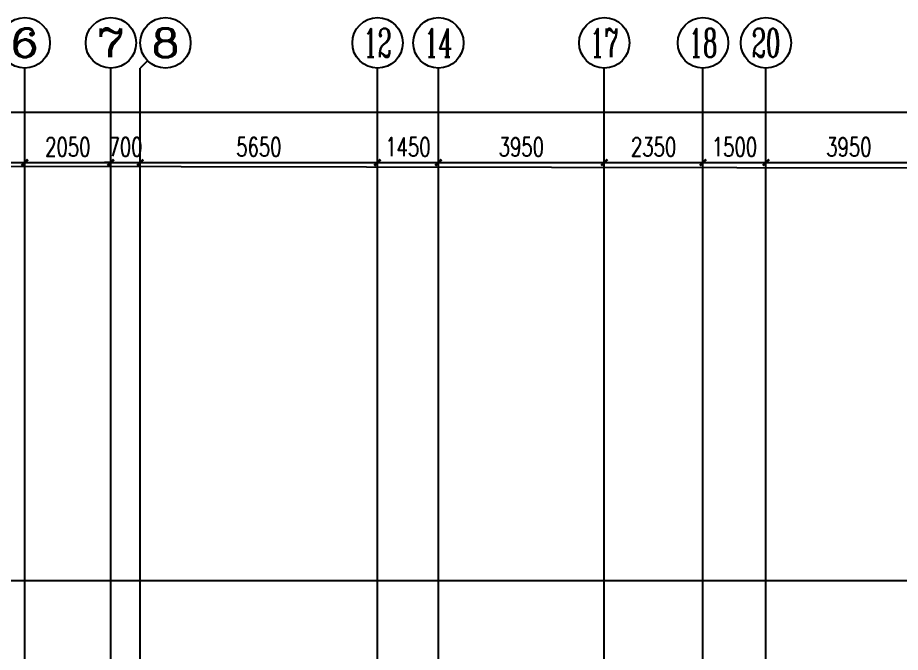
# Model space of a CAD drawing. Extents: x 369444 to 684549, y -549309 to 575337.
# Drawn here: x 397205 to 418224, y 468795 to 483905 of the extents above; entities that cross this region are included whole.
import ezdxf
from ezdxf.enums import TextEntityAlignment as Align

# ---------------------------------------------------------------- set-up
doc = ezdxf.new("R2010")
doc.units = 0
doc.header["$LTSCALE"] = 1000
doc.header["$MEASUREMENT"] = 0
for name, color, linetype in [('AXIS', 3, 'Continuous'), ('AXIS_TEXT', 7, 'Continuous'), ('DOTE', 1, 'Continuous')]:
    doc.layers.add(name, color=color, linetype=linetype)
doc.layers.add('不要动图层', color=140, linetype='Continuous', plot=False)
doc.styles.add('_TCH_AXIS', font='COMPLEX', dxfattribs={"bigfont": 'GBCBIG'})
doc.styles.add('_TCH_DIM_T3', font='SIMPLEX', dxfattribs={"width": 0.705882, "bigfont": 'GBCBIG'})
doc.styles.add('COMPLEX', font='COMPLEX')
doc.dimstyles.new('_TCH_ARCH&&150', dxfattribs={"dimtxt": 446.25, "dimasz": 150, "dimexe": 375, "dimexo": 450, "dimgap": 150, "dimtad": 1, "dimdec": 0, "dimzin": 0, "dimdsep": 46, "dimtxsty": '_TCH_DIM_T3', "dimblk": 'ARCHTICK', "dimcen": 0.09, "dimclrt": 7, "dimazin": 2, "dimtfac": 1, "dimtdec": 0, "dimtix": 1, "dimtmove": 2, "dimatfit": 3, "dimfxl": 0, "dimtolj": 1, "dimtzin": 0, "dimarcsym": 0})

# ---------------------------------------------------------------- blocks, each defined once
blk = doc.blocks.new('_ArchTick')
at = {"color": 0, "linetype": 'ByBlock', "const_width": 0.4}
blk.add_lwpolyline([(-0.5, -0.5), (0.5, 0.5)], dxfattribs=at)
blk = doc.blocks.new('*D1120')
at = {"layer": 'AXIS', "color": 0, "lineweight": -2, "transparency": 16777216}
for p, q in [((395124, 477155), (395124, 480830)), ((397374, 477155), (397374, 480830)), ((395124, 480455), (397374, 480455))]:
    blk.add_line(p, q, dxfattribs=at)
at = {"layer": 'Defpoints', "color": 0, "transparency": 16777216}
for p in [(397374, 480455), (395124, 476705), (397374, 476705)]:
    blk.add_point(p, dxfattribs=at)
at = {"layer": 'AXIS', "color": 0, "lineweight": -2, "transparency": 16777216, "xscale": 150, "yscale": 150, "zscale": 150, "rotation": 180}
blk.add_blockref('_ArchTick', (395124, 480455), dxfattribs=at)
at = {"layer": 'AXIS', "color": 0, "lineweight": -2, "transparency": 16777216, "xscale": 150, "yscale": 150, "zscale": 150}
blk.add_blockref('_ArchTick', (397374, 480455), dxfattribs=at)
at = {"layer": 'AXIS', "color": 7, "lineweight": -2, "transparency": 16777216, "insert": (396249, 480828), "char_height": 446.2, "attachment_point": 5, "style": '_TCH_DIM_T3'}
blk.add_mtext('\\A1;2250', dxfattribs=at)
blk = doc.blocks.new('*D1121')
at = {"layer": 'AXIS', "color": 0, "lineweight": -2, "transparency": 16777216}
for p, q in [((397374, 477155), (397374, 480830)), ((399424, 477155), (399424, 480830)), ((397374, 480455), (399424, 480455))]:
    blk.add_line(p, q, dxfattribs=at)
at = {"layer": 'Defpoints', "color": 0, "transparency": 16777216}
for p in [(399424, 480455), (397374, 476705), (399424, 476705)]:
    blk.add_point(p, dxfattribs=at)
at = {"layer": 'AXIS', "color": 0, "lineweight": -2, "transparency": 16777216, "xscale": 150, "yscale": 150, "zscale": 150, "rotation": 180}
blk.add_blockref('_ArchTick', (397374, 480455), dxfattribs=at)
at = {"layer": 'AXIS', "color": 0, "lineweight": -2, "transparency": 16777216, "xscale": 150, "yscale": 150, "zscale": 150}
blk.add_blockref('_ArchTick', (399424, 480455), dxfattribs=at)
at = {"layer": 'AXIS', "color": 7, "lineweight": -2, "transparency": 16777216, "insert": (398399, 480828), "char_height": 446.2, "attachment_point": 5, "style": '_TCH_DIM_T3'}
blk.add_mtext('\\A1;2050', dxfattribs=at)
blk = doc.blocks.new('*D1122')
at = {"layer": 'AXIS', "color": 0, "lineweight": -2, "transparency": 16777216}
for p, q in [((399424, 477155), (399424, 480830)), ((400124, 477155), (400124, 480830)), ((399424, 480455), (399274, 480455)), ((399424, 480455), (400124, 480455)), ((400124, 480455), (400274, 480455))]:
    blk.add_line(p, q, dxfattribs=at)
at = {"layer": 'Defpoints', "color": 0, "transparency": 16777216}
for p in [(400124, 480455), (399424, 476705), (400124, 476705)]:
    blk.add_point(p, dxfattribs=at)
at = {"layer": 'AXIS', "color": 0, "lineweight": -2, "transparency": 16777216, "xscale": 150, "yscale": 150, "zscale": 150}
blk.add_blockref('_ArchTick', (399424, 480455), dxfattribs=at)
at = {"layer": 'AXIS', "color": 0, "lineweight": -2, "transparency": 16777216, "xscale": 150, "yscale": 150, "zscale": 150, "rotation": 180}
blk.add_blockref('_ArchTick', (400124, 480455), dxfattribs=at)
at = {"layer": 'AXIS', "color": 7, "lineweight": -2, "transparency": 16777216, "insert": (399774, 480828), "char_height": 446.2, "attachment_point": 5, "style": '_TCH_DIM_T3'}
blk.add_mtext('\\A1;700', dxfattribs=at)
blk = doc.blocks.new('*D1123')
at = {"layer": 'AXIS', "color": 0, "lineweight": -2, "transparency": 16777216}
for p, q in [((400124, 477155), (400124, 480830)), ((405774, 477155), (405774, 480830)), ((400124, 480455), (405774, 480455))]:
    blk.add_line(p, q, dxfattribs=at)
at = {"layer": 'Defpoints', "color": 0, "transparency": 16777216}
for p in [(405774, 480455), (400124, 476705), (405774, 476705)]:
    blk.add_point(p, dxfattribs=at)
at = {"layer": 'AXIS', "color": 0, "lineweight": -2, "transparency": 16777216, "xscale": 150, "yscale": 150, "zscale": 150, "rotation": 180}
blk.add_blockref('_ArchTick', (400124, 480455), dxfattribs=at)
at = {"layer": 'AXIS', "color": 0, "lineweight": -2, "transparency": 16777216, "xscale": 150, "yscale": 150, "zscale": 150}
blk.add_blockref('_ArchTick', (405774, 480455), dxfattribs=at)
at = {"layer": 'AXIS', "color": 7, "lineweight": -2, "transparency": 16777216, "insert": (402949, 480828), "char_height": 446.2, "attachment_point": 5, "style": '_TCH_DIM_T3'}
blk.add_mtext('\\A1;5650', dxfattribs=at)
blk = doc.blocks.new('*D1124')
at = {"layer": 'AXIS', "color": 0, "lineweight": -2, "transparency": 16777216}
for p, q in [((405774, 477155), (405774, 480830)), ((407224, 477155), (407224, 480830)), ((405774, 480455), (407224, 480455))]:
    blk.add_line(p, q, dxfattribs=at)
at = {"layer": 'Defpoints', "color": 0, "transparency": 16777216}
for p in [(407224, 480455), (405774, 476705), (407224, 476705)]:
    blk.add_point(p, dxfattribs=at)
at = {"layer": 'AXIS', "color": 0, "lineweight": -2, "transparency": 16777216, "xscale": 150, "yscale": 150, "zscale": 150, "rotation": 180}
blk.add_blockref('_ArchTick', (405774, 480455), dxfattribs=at)
at = {"layer": 'AXIS', "color": 0, "lineweight": -2, "transparency": 16777216, "xscale": 150, "yscale": 150, "zscale": 150}
blk.add_blockref('_ArchTick', (407224, 480455), dxfattribs=at)
at = {"layer": 'AXIS', "color": 7, "lineweight": -2, "transparency": 16777216, "insert": (406499, 480828), "char_height": 446.2, "attachment_point": 5, "style": '_TCH_DIM_T3'}
blk.add_mtext('\\A1;1450', dxfattribs=at)
blk = doc.blocks.new('*D1125')
at = {"layer": 'AXIS', "color": 0, "lineweight": -2, "transparency": 16777216}
for p, q in [((407224, 477155), (407224, 480830)), ((411174, 477155), (411174, 480830)), ((407224, 480455), (411174, 480455))]:
    blk.add_line(p, q, dxfattribs=at)
at = {"layer": 'Defpoints', "color": 0, "transparency": 16777216}
for p in [(411174, 480455), (407224, 476705), (411174, 476705)]:
    blk.add_point(p, dxfattribs=at)
at = {"layer": 'AXIS', "color": 0, "lineweight": -2, "transparency": 16777216, "xscale": 150, "yscale": 150, "zscale": 150, "rotation": 180}
blk.add_blockref('_ArchTick', (407224, 480455), dxfattribs=at)
at = {"layer": 'AXIS', "color": 0, "lineweight": -2, "transparency": 16777216, "xscale": 150, "yscale": 150, "zscale": 150}
blk.add_blockref('_ArchTick', (411174, 480455), dxfattribs=at)
at = {"layer": 'AXIS', "color": 7, "lineweight": -2, "transparency": 16777216, "insert": (409199, 480828), "char_height": 446.2, "attachment_point": 5, "style": '_TCH_DIM_T3'}
blk.add_mtext('\\A1;3950', dxfattribs=at)
blk = doc.blocks.new('*D1126')
at = {"layer": 'AXIS', "color": 0, "lineweight": -2, "transparency": 16777216}
for p, q in [((411174, 477155), (411174, 480830)), ((413524, 477155), (413524, 480830)), ((411174, 480455), (413524, 480455))]:
    blk.add_line(p, q, dxfattribs=at)
at = {"layer": 'Defpoints', "color": 0, "transparency": 16777216}
for p in [(413524, 480455), (411174, 476705), (413524, 476705)]:
    blk.add_point(p, dxfattribs=at)
at = {"layer": 'AXIS', "color": 0, "lineweight": -2, "transparency": 16777216, "xscale": 150, "yscale": 150, "zscale": 150, "rotation": 180}
blk.add_blockref('_ArchTick', (411174, 480455), dxfattribs=at)
at = {"layer": 'AXIS', "color": 0, "lineweight": -2, "transparency": 16777216, "xscale": 150, "yscale": 150, "zscale": 150}
blk.add_blockref('_ArchTick', (413524, 480455), dxfattribs=at)
at = {"layer": 'AXIS', "color": 7, "lineweight": -2, "transparency": 16777216, "insert": (412349, 480828), "char_height": 446.2, "attachment_point": 5, "style": '_TCH_DIM_T3'}
blk.add_mtext('\\A1;2350', dxfattribs=at)
blk = doc.blocks.new('*D1127')
at = {"layer": 'AXIS', "color": 0, "lineweight": -2, "transparency": 16777216}
for p, q in [((413524, 477155), (413524, 480830)), ((415024, 477155), (415024, 480830)), ((413524, 480455), (415024, 480455))]:
    blk.add_line(p, q, dxfattribs=at)
at = {"layer": 'Defpoints', "color": 0, "transparency": 16777216}
for p in [(415024, 480455), (413524, 476705), (415024, 476705)]:
    blk.add_point(p, dxfattribs=at)
at = {"layer": 'AXIS', "color": 0, "lineweight": -2, "transparency": 16777216, "xscale": 150, "yscale": 150, "zscale": 150, "rotation": 180}
blk.add_blockref('_ArchTick', (413524, 480455), dxfattribs=at)
at = {"layer": 'AXIS', "color": 0, "lineweight": -2, "transparency": 16777216, "xscale": 150, "yscale": 150, "zscale": 150}
blk.add_blockref('_ArchTick', (415024, 480455), dxfattribs=at)
at = {"layer": 'AXIS', "color": 7, "lineweight": -2, "transparency": 16777216, "insert": (414274, 480828), "char_height": 446.2, "attachment_point": 5, "style": '_TCH_DIM_T3'}
blk.add_mtext('\\A1;1500', dxfattribs=at)
blk = doc.blocks.new('*D1128')
at = {"layer": 'AXIS', "color": 0, "lineweight": -2, "transparency": 16777216}
for p, q in [((415024, 477155), (415024, 480830)), ((418974, 477155), (418974, 480830)), ((415024, 480455), (418974, 480455))]:
    blk.add_line(p, q, dxfattribs=at)
at = {"layer": 'Defpoints', "color": 0, "transparency": 16777216}
for p in [(418974, 480455), (415024, 476705), (418974, 476705)]:
    blk.add_point(p, dxfattribs=at)
at = {"layer": 'AXIS', "color": 0, "lineweight": -2, "transparency": 16777216, "xscale": 150, "yscale": 150, "zscale": 150, "rotation": 180}
blk.add_blockref('_ArchTick', (415024, 480455), dxfattribs=at)
at = {"layer": 'AXIS', "color": 0, "lineweight": -2, "transparency": 16777216, "xscale": 150, "yscale": 150, "zscale": 150}
blk.add_blockref('_ArchTick', (418974, 480455), dxfattribs=at)
at = {"layer": 'AXIS', "color": 7, "lineweight": -2, "transparency": 16777216, "insert": (416999, 480828), "char_height": 446.2, "attachment_point": 5, "style": '_TCH_DIM_T3'}
blk.add_mtext('\\A1;3950', dxfattribs=at)
blk = doc.blocks.new('*D1302')
at = {"layer": 'AXIS', "color": 0, "lineweight": -2, "transparency": 16777216}
for p, q in [((380524, 477155), (380524, 482030)), ((614224, 477155), (614224, 482030)), ((380524, 481655), (614224, 481655))]:
    blk.add_line(p, q, dxfattribs=at)
at = {"layer": 'Defpoints', "color": 0, "transparency": 16777216}
for p in [(614224, 481655), (380524, 476705), (614224, 476705)]:
    blk.add_point(p, dxfattribs=at)
at = {"layer": 'AXIS', "color": 0, "lineweight": -2, "transparency": 16777216, "xscale": 150, "yscale": 150, "zscale": 150, "rotation": 180}
blk.add_blockref('_ArchTick', (380524, 481655), dxfattribs=at)
at = {"layer": 'AXIS', "color": 0, "lineweight": -2, "transparency": 16777216, "xscale": 150, "yscale": 150, "zscale": 150}
blk.add_blockref('_ArchTick', (614224, 481655), dxfattribs=at)
at = {"layer": 'AXIS', "color": 7, "lineweight": -2, "transparency": 16777216, "insert": (497374, 482028), "char_height": 446.2, "attachment_point": 5, "style": '_TCH_DIM_T3'}
blk.add_mtext('\\A1;233700', dxfattribs=at)
blk = doc.blocks.new('_AXISO')
blk.add_circle((0, 0), 0.5)
at = {"layer": 'AXIS_TEXT', "style": 'COMPLEX', "width": 1.041667}
blk.add_attdef('A', text='', height=0.56, dxfattribs=at).set_placement((-0.25, -0.28), (0.25, -0.28), align=Align.FIT)

msp = doc.modelspace()

# ---------------------------------------------------------------- linework, layer by layer
at = {"layer": 'AXIS'}
for p, q in [((400300.2, 482880.5), (400124.5, 482704.8)), ((397374.5, 476704.8), (397374.5, 482704.8)), ((399424.5, 476704.8), (399424.5, 482704.8)), ((400124.5, 476704.8), (400124.5, 482704.8)), ((405774.5, 476704.8), (405774.5, 482704.8)), ((407224.5, 476704.8), (407224.5, 482704.8)), ((411174.5, 476704.8), (411174.5, 482704.8)), ((413524.5, 476704.8), (413524.5, 482704.8)), ((415024.5, 476704.8), (415024.5, 482704.8))]:
    msp.add_line(p, q, dxfattribs=at)
at = {"layer": 'DOTE', "color": 8}
for p, q in [((397374.5, 59364.2), (397374.5, 476704.8)), ((399424.5, 261807), (399424.5, 476704.8)), ((400124.5, 261807), (400124.5, 476704.8)), ((405774.5, 59364.2), (405774.5, 476704.8)), ((407224.5, 261807), (407224.5, 476704.8)), ((411174.5, 261807), (411174.5, 476704.8)), ((413524.5, 59364.2), (413524.5, 476704.8)), ((415024.5, 261807), (415024.5, 476704.8))]:
    msp.add_line(p, q, dxfattribs=at)
at = {"layer": 'DOTE', "color": 8, "lineweight": -2}
msp.add_line((377844.4, 470507), (624570.9, 470507), dxfattribs=at)
at = {"layer": '不要动图层'}
msp.add_lwpolyline([(374141.4, 480401.6), (608632.4, 480035.6), (630599.4, 458002.6), (630103.6, 140971.4), (534606.6, 140971.5), (534606.6, 44667.5), (383961.4, 44901.6), (384134.4, 155731.6), (384114.4, 173450.6), (374190.4, 173466.6), (373839.4, 234426.6), (373748.4, 250410.6), (374011.4, 393904.6)], close=True, dxfattribs=at)

# ---------------------------------------------------------------- block references
at = {"layer": 'AXIS', "lineweight": -2}
ref = msp.add_blockref('_AXISO', (397374.5, 483304.8), dxfattribs=dict(at, xscale=1200, yscale=1200, zscale=1200))
ref.add_attrib('A', '6', dxfattribs={"layer": 'AXIS_TEXT', "lineweight": -2, "ltscale": 6, "height": 678.8, "style": '_TCH_AXIS', "width": 1.5}).set_placement((397035.1, 482965.4), (397713.9, 482965.4), align=Align.FIT)
ref = msp.add_blockref('_AXISO', (399424.5, 483304.8), dxfattribs=dict(at, xscale=1200, yscale=1200, zscale=1200))
ref.add_attrib('A', '7', dxfattribs={"layer": 'AXIS_TEXT', "lineweight": -2, "ltscale": 6, "height": 678.8, "style": '_TCH_AXIS', "width": 1.5}).set_placement((399085.1, 482965.4), (399763.9, 482965.4), align=Align.FIT)
ref = msp.add_blockref('_AXISO', (400724.5, 483304.8), dxfattribs=dict(at, xscale=1200, yscale=1200, zscale=1200))
ref.add_attrib('A', '8', dxfattribs={"layer": 'AXIS_TEXT', "lineweight": -2, "ltscale": 6, "height": 678.8, "style": '_TCH_AXIS', "width": 1.5}).set_placement((400385.1, 482965.4), (401063.9, 482965.4), align=Align.FIT)
ref = msp.add_blockref('_AXISO', (405774.5, 483304.8), dxfattribs=dict(at, xscale=1200, yscale=1200, zscale=1200))
ref.add_attrib('A', '12', dxfattribs={"layer": 'AXIS_TEXT', "lineweight": -2, "ltscale": 6, "height": 678.82, "style": '_TCH_AXIS', "width": 0.724138}).set_placement((405435.1, 482965.4), (406113.9, 482965.4), align=Align.FIT)
ref = msp.add_blockref('_AXISO', (407224.5, 483304.8), dxfattribs=dict(at, xscale=1200, yscale=1200, zscale=1200))
ref.add_attrib('A', '14', dxfattribs={"layer": 'AXIS_TEXT', "lineweight": -2, "ltscale": 6, "height": 678.82, "style": '_TCH_AXIS', "width": 0.677419}).set_placement((406885.1, 482965.4), (407563.9, 482965.4), align=Align.FIT)
ref = msp.add_blockref('_AXISO', (411174.5, 483304.8), dxfattribs=dict(at, xscale=1200, yscale=1200, zscale=1200))
ref.add_attrib('A', '17', dxfattribs={"layer": 'AXIS_TEXT', "lineweight": -2, "ltscale": 6, "height": 678.82, "style": '_TCH_AXIS', "width": 0.724138}).set_placement((410835.1, 482965.4), (411513.9, 482965.4), align=Align.FIT)
ref = msp.add_blockref('_AXISO', (413524.5, 483304.8), dxfattribs=dict(at, xscale=1200, yscale=1200, zscale=1200))
ref.add_attrib('A', '18', dxfattribs={"layer": 'AXIS_TEXT', "lineweight": -2, "ltscale": 6, "height": 678.82, "style": '_TCH_AXIS', "width": 0.724138}).set_placement((413185.1, 482965.4), (413863.9, 482965.4), align=Align.FIT)
ref = msp.add_blockref('_AXISO', (415024.5, 483304.8), dxfattribs=dict(at, xscale=1200, yscale=1200, zscale=1200))
ref.add_attrib('A', '20', dxfattribs={"layer": 'AXIS_TEXT', "lineweight": -2, "ltscale": 6, "height": 678.82, "style": '_TCH_AXIS', "width": 0.617647}).set_placement((414685.1, 482965.4), (415363.9, 482965.4), align=Align.FIT)

# ---------------------------------------------------------------- dimensions: what is measured, and where the dimension line sits
for p1, p2, distance, text, picture, middle in [((380524.5, 476704.8), (614224.5, 476704.8), 4950, '233700', '*D1302', (497374.5, 482027.9)), ((395124.5, 476704.8), (397374.5, 476704.8), 3750, '2250', '*D1120', (396249.5, 480827.9)), ((397374.5, 476704.8), (399424.5, 476704.8), 3750, '2050', '*D1121', (398399.5, 480827.9)), ((399424.5, 476704.8), (400124.5, 476704.8), 3750, '700', '*D1122', (399774.5, 480827.9)), ((400124.5, 476704.8), (405774.5, 476704.8), 3750, '5650', '*D1123', (402949.5, 480827.9)), ((405774.5, 476704.8), (407224.5, 476704.8), 3750, '1450', '*D1124', (406499.5, 480827.9)), ((407224.5, 476704.8), (411174.5, 476704.8), 3750, '3950', '*D1125', (409199.5, 480827.9)), ((411174.5, 476704.8), (413524.5, 476704.8), 3750, '2350', '*D1126', (412349.5, 480827.9)), ((413524.5, 476704.8), (415024.5, 476704.8), 3750, '1500', '*D1127', (414274.5, 480827.9)), ((415024.5, 476704.8), (418974.5, 476704.8), 3750, '3950', '*D1128', (416999.5, 480827.9))]:
    dim = msp.add_aligned_dim(p1=p1, p2=p2, distance=distance, text=text, dimstyle='_TCH_ARCH&&150', dxfattribs=at)
    dim.commit()
    dim.dimension.update_dxf_attribs({"geometry": picture, "text_midpoint": middle})

doc.saveas('drawing.dxf')
